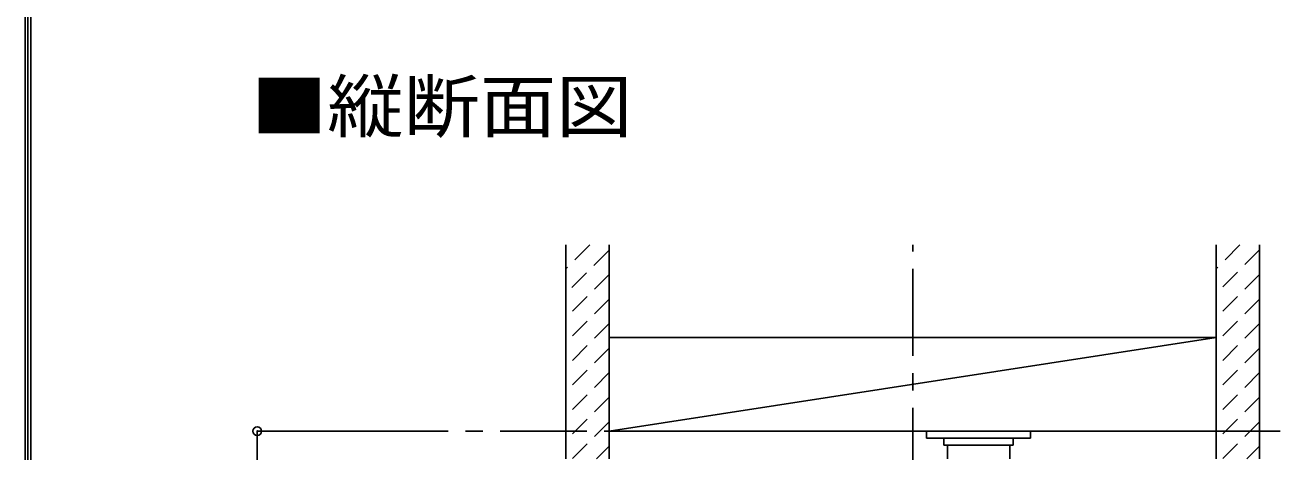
# Model space of a CAD drawing. Units: millimetres at full size, sheet at 1:5; details may follow other scales. Extents: x -973 to 977, y -718 to 696.
# Drawn here: x -973.3 to -611.8, y -106.1 to 16.9 of the extents above; entities that cross this region are included whole.
import ezdxf
from ezdxf.enums import TextEntityAlignment as Align

# ---------------------------------------------------------------- set-up
doc = ezdxf.new("R2010")
doc.units = ezdxf.units.MM
doc.header["$LTSCALE"] = 5
doc.header["$PDMODE"] = 32
doc.header["$PDSIZE"] = 2.5
doc.linetypes.add('CHAIN1', pattern=[8, 5, -1, 1, -1])
doc.linetypes.add('DASHED1', pattern=[1.8, 1.2, -0.6])
for name, color, linetype in [('0-1_通り芯', 4, 'CHAIN1'), ('0-2_柱', 7, 'Continuous'), ('0-3_仕上げ', 2, 'Continuous'), ('0-7_金物', 7, 'Continuous'), ('0-A_文字', 7, 'Continuous'), ('0-B_寸法', 7, 'Continuous'), ('0-C_ハッチ', 4, 'DASHED1'), ('F-1_枠', 6, 'Continuous')]:
    doc.layers.add(name, color=color, linetype=linetype)
doc.styles.add('ＭＳ ゴシック', font='')
doc.styles.get('ＭＳ ゴシック').set_extended_font_data('MS Gothic')

msp = doc.modelspace()

# ---------------------------------------------------------------- linework, layer by layer
at = {"layer": '0-1_通り芯'}
for p, q in [((-717.388, -598.393), (-717.388, -46.49)), ((-876.388, -100.141), (-412.388, -100.141))]:
    msp.add_line(p, q, dxfattribs=at)
at = {"layer": '0-2_柱'}
for p, q in [((-804.888, -73.141), (-804.888, -100.141)), ((-629.888, -73.141), (-804.888, -73.141)), ((-629.888, -73.141), (-804.888, -100.141)), ((-629.888, -100.141), (-629.888, -73.141)), ((-804.888, -100.141), (-629.888, -100.141))]:
    msp.add_line(p, q, dxfattribs=at)
at = {"layer": '0-3_仕上げ'}
for p, q in [((-817.388, -46.49), (-817.388, -108.141)), ((-804.888, -46.49), (-804.888, -108.141)), ((-629.888, -46.49), (-629.888, -108.141)), ((-617.388, -46.49), (-617.388, -108.141))]:
    msp.add_line(p, q, dxfattribs=at)
at = {"layer": '0-7_金物'}
for p, q in [((-683.388, -100.141), (-683.388, -102.142)), ((-708.388, -102.142), (-708.388, -104.141)), ((-708.388, -104.141), (-688.388, -104.141)), ((-707.388, -104.141), (-707.388, -108.141)), ((-689.388, -108.141), (-689.388, -104.141)), ((-688.388, -102.142), (-688.388, -104.141))]:
    msp.add_line(p, q, dxfattribs=at)
msp.add_lwpolyline([(-713.388, -100.141), (-713.388, -102.142), (-683.388, -102.142)], dxfattribs=at)
at = {"layer": '0-B_寸法', "color": 4}
for q in [(-906.388, -578.141), (-876.388, -100.141)]:
    msp.add_line((-906.388, -100.141), q, dxfattribs=at)
at = {"layer": '0-B_寸法'}
msp.add_point((-906.388, -100.141), dxfattribs=at)
at = {"layer": '0-C_ハッチ'}
for p, q in [((-810.525, -46.49), (-817.388, -53.352)), ((-623.025, -46.49), (-629.888, -53.352)), ((-805.106, -48.141), (-817.388, -60.424)), ((-617.388, -47.924), (-629.888, -60.424)), ((-804.888, -54.995), (-817.388, -67.495)), ((-617.388, -54.995), (-629.888, -67.495)), ((-804.888, -62.066), (-817.388, -74.566)), ((-617.388, -62.066), (-629.888, -74.566)), ((-804.888, -69.137), (-817.388, -81.637)), ((-617.388, -69.137), (-629.888, -81.637)), ((-804.888, -76.208), (-817.388, -88.708)), ((-617.388, -76.208), (-629.888, -88.708)), ((-804.888, -83.279), (-817.388, -95.779)), ((-617.388, -83.279), (-629.888, -95.779)), ((-804.888, -90.35), (-817.388, -102.85)), ((-617.388, -90.35), (-629.888, -102.85)), ((-804.888, -97.421), (-815.608, -108.141)), ((-617.388, -97.421), (-628.108, -108.141)), ((-804.888, -104.492), (-808.537, -108.141)), ((-617.388, -104.492), (-621.037, -108.141))]:
    msp.add_line(p, q, dxfattribs=at)
at = {"layer": 'F-1_枠'}
for p, q in [((-973.347, 695.833), (-973.347, -700.833)), ((-972.514, 695.833), (-972.514, -700.833)), ((-971.68, 695.833), (-971.68, -700.833))]:
    msp.add_line(p, q, dxfattribs=at)

# ---------------------------------------------------------------- texts
at = {"layer": '0-A_文字', "style": 'ＭＳ ゴシック', "width": 1.1}
msp.add_text('■縦断面図', height=14.66, dxfattribs=at).set_placement((-908.2, -18.309), align=Align.BOTTOM_LEFT)

doc.saveas('drawing.dxf')
